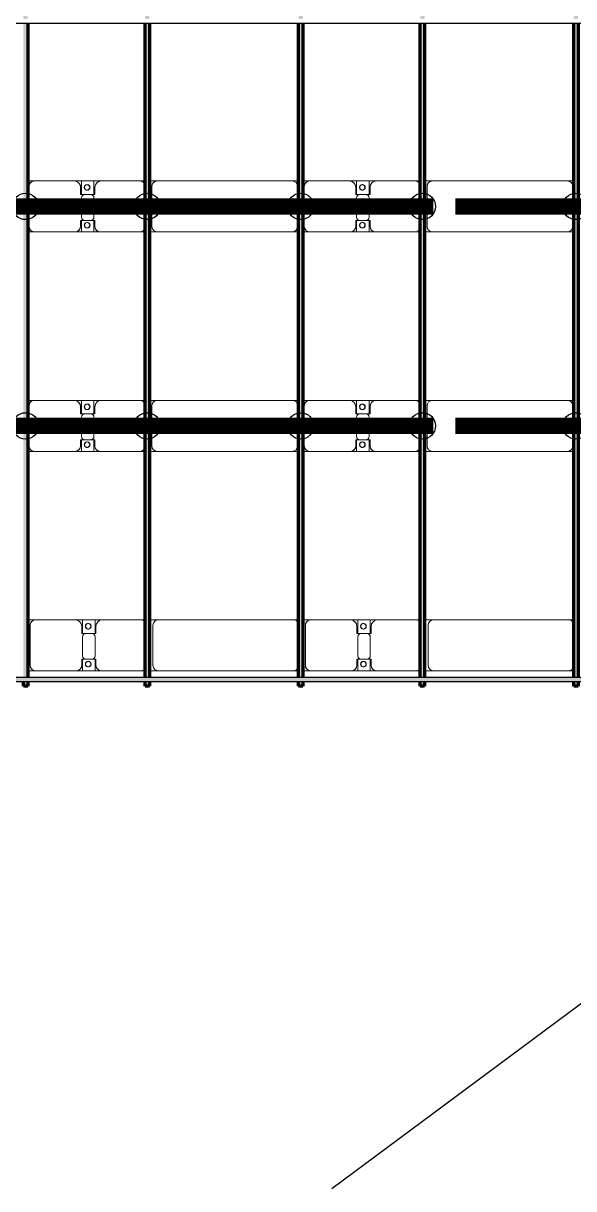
# Model space of a CAD drawing. Header units: millimetres. Extents: x -268744 to 115753, y -96240 to -10461.
# Drawn here: x -105255 to -100235, y -75268 to -64647 of the extents above; entities that cross this region are included whole.
import ezdxf

# ---------------------------------------------------------------- set-up
doc = ezdxf.new("R2010")
doc.units = ezdxf.units.MM
doc.layers.add('A-GENM', color=13, linetype='Continuous', lineweight=9)
doc.layers.add('S-BEAM', color=12, linetype='Continuous', lineweight=9)
doc.layers.add('GC-DAY NEO', color=5, linetype='Continuous')
doc.layers.add('GC-HOP 40x60 GIA CUONG', color=1, linetype='Continuous')

# ---------------------------------------------------------------- blocks, each defined once
blk = doc.blocks.new('Dầm C52 - Hộp 40x60-104813-KHUNG KẾT CẤU BÈ PIN 1')
at = {"layer": 'S-BEAM', "lineweight": 25}
blk.add_hatch(color=4, dxfattribs=at).paths.add_polyline_path([(-145811, -20), (145811, -20), (145811, 20), (-145811, 20)])
at = {"layer": 'S-BEAM', "color": 4, "lineweight": 25}
for p, q in [((-145811, 20), (145811, 20)), ((145811, -20), (-145811, -20))]:
    blk.add_line(p, q, dxfattribs=at)
blk = doc.blocks.new('Dầm C52 - Hộp 40x60-V24-KHUNG KẾT CẤU BÈ PIN 1')
at = {"layer": 'S-BEAM', "color": 4, "lineweight": 25}
blk.add_line((145811, -20), (-145811, -20), dxfattribs=at)
blk = doc.blocks.new('Dai phao do pin - DẢI PHAO ĐỠ PIN-V55-KHUNG KẾT CẤU BÈ PIN 1')
at = {"layer": 'A-GENM', "color": 7}
for p, q in [((3208, 242), (3280, 242)), ((3208, 242), (3280, 242)), ((3640, 242), (3280, 242)), ((3640, 242), (3822, 242)), ((3822, 242), (3640, 242)), ((3708, 242), (3890, 242)), ((3708, 116), (3708, 242)), ((3890, 242), (3708, 242)), ((3822, 242), (3822, 116)), ((4240, 242), (3890, 242)), ((4240, 242), (4278, 242)), ((4240, 242), (4278, 242)), ((4318, 242), (4400, 242)), ((4318, 242), (4400, 242)), ((5630, 242), (4400, 242)), ((5630, 242), (5678, 242)), ((5630, 242), (5678, 242)), ((5718, 242), (5790, 242)), ((5718, 242), (5790, 242)), ((6150, 242), (5790, 242)), ((6150, 242), (6332, 242)), ((6332, 242), (6150, 242)), ((6218, 242), (6400, 242)), ((6218, 116), (6218, 242)), ((6400, 242), (6218, 242)), ((6332, 242), (6332, 116)), ((6750, 242), (6400, 242)), ((6750, 242), (6788, 242)), ((6750, 242), (6788, 242)), ((6828, 242), (6910, 242)), ((6828, 242), (6910, 242)), ((8140, 242), (6910, 242)), ((8140, 242), (8188, 242)), ((8140, 242), (8188, 242)), ((3230, 192), (3230, -173)), ((3700, 118), (3700, 182)), ((3792, 118), (3700, 118)), ((3830, 118), (3738, 118)), ((3830, 182), (3830, 118)), ((4350, 192), (4350, -173)), ((5740, 192), (5740, -173)), ((6210, 118), (6210, 182)), ((6302, 118), (6210, 118)), ((6340, 118), (6248, 118)), ((6340, 182), (6340, 118)), ((6860, 192), (6860, -173)), ((3708, 88), (3708, -88)), ((3822, -88), (3822, 88)), ((6218, 88), (6218, -88)), ((6332, -88), (6332, 88)), ((3700, -173), (3700, -118)), ((3700, -118), (3792, -118)), ((3708, -223), (3708, -116)), ((3738, -118), (3830, -118)), ((3822, -116), (3822, -223)), ((3830, -118), (3830, -173)), ((6210, -173), (6210, -118)), ((6210, -118), (6302, -118)), ((6218, -223), (6218, -116)), ((6248, -118), (6340, -118)), ((6332, -116), (6332, -223)), ((6340, -118), (6340, -173)), ((3280, -223), (3208, -223)), ((3280, -223), (3208, -223)), ((3280, -223), (3650, -223)), ((3822, -223), (3650, -223)), ((3650, -223), (3822, -223)), ((3880, -223), (3708, -223)), ((3708, -223), (3880, -223)), ((3880, -223), (4240, -223)), ((4278, -223), (4240, -223)), ((4278, -223), (4240, -223)), ((4400, -223), (4318, -223)), ((4400, -223), (4318, -223)), ((4400, -223), (5630, -223)), ((5678, -223), (5630, -223)), ((5678, -223), (5630, -223)), ((5790, -223), (5718, -223)), ((5790, -223), (5718, -223)), ((5790, -223), (6160, -223)), ((6332, -223), (6160, -223)), ((6160, -223), (6332, -223)), ((6390, -223), (6218, -223)), ((6218, -223), (6390, -223)), ((6390, -223), (6750, -223)), ((6788, -223), (6750, -223)), ((6788, -223), (6750, -223)), ((6910, -223), (6828, -223)), ((6910, -223), (6828, -223)), ((6910, -223), (8140, -223)), ((8188, -223), (8140, -223)), ((8188, -223), (8140, -223))]:
    blk.add_line(p, q, dxfattribs=at)
for centre, radius, start, end in [((3280, 192), 50, 90, 180), ((3280, 192), 50, 105, 180), ((3640, 182), 60, 360, 90), ((3640, 182), 60, 360, 60), ((3890, 182), 60, 90, 180), ((3890, 182), 60, 120, 180), ((4240, 192), 50, 45, 90), ((4240, 192), 50, 45, 75), ((4400, 192), 50, 90, 180), ((4400, 192), 50, 150, 180), ((4400, 192), 50, 105, 135), ((5630, 192), 50, 30, 90), ((5630, 192), 50, 60, 90), ((5790, 192), 50, 90, 180), ((5790, 192), 50, 105, 180), ((6150, 182), 60, 360, 90), ((6150, 182), 60, 360, 60), ((6400, 182), 60, 90, 180), ((6400, 182), 60, 120, 180), ((6750, 192), 50, 45, 90), ((6750, 192), 50, 45, 75), ((6910, 192), 50, 90, 180), ((6910, 192), 50, 150, 180), ((6910, 192), 50, 105, 135), ((8140, 192), 50, 30, 90), ((8140, 192), 50, 60, 90), ((3738, 88), 30, 90, 180), ((3759, 183), 25, 0, 180), ((3759, 183), 25, 360, 165), ((3759, 183), 25, 180, 0), ((3761, 183), 25, 0, 180), ((3761, 183), 25, 90, 180), ((3761, 183), 25, 180, 0), ((3761, 183), 25, 180, 300), ((3759, 183), 25, 210, 360), ((3761, 183), 25, 15, 75), ((3761, 183), 25, 336.6788, 345), ((3792, 88), 30, 360, 90), ((6248, 88), 30, 90, 180), ((6269, 183), 25, 0, 180), ((6269, 183), 25, 0, 165), ((6269, 183), 25, 180, 0), ((6271, 183), 25, 0, 180), ((6271, 183), 25, 90, 180), ((6271, 183), 25, 180, 360), ((6271, 183), 25, 180, 300), ((6269, 183), 25, 210, 0), ((6271, 183), 25, 15, 75), ((6271, 183), 25, 330, 345), ((6302, 88), 30, 360, 90), ((3738, -88), 30, 180, 270), ((3792, -88), 30, 270, 360), ((6248, -88), 30, 180, 270), ((6302, -88), 30, 270, 0), ((3280, -173), 50, 180, 270), ((3280, -173), 50, 180, 255), ((3650, -173), 50, 270, 0), ((3650, -173), 50, 285, 0), ((3759, -162), 25, 0, 180), ((3759, -162), 25, 105, 165), ((3759, -162), 25, 180, 0), ((3759, -162), 25, 195, 0), ((3761, -162), 25, 0, 180), ((3761, -162), 25, 105, 180), ((3761, -162), 25, 180, 0), ((3761, -162), 25, 180, 270), ((3759, -162), 25, 0, 75), ((3761, -162), 25, 15, 75), ((3761, -162), 25, 285, 345), ((3880, -173), 50, 180, 270), ((3880, -173), 50, 180, 255), ((4240, -173), 50, 270, 315), ((4240, -173), 50, 285, 315), ((4400, -173), 50, 180, 270), ((4400, -173), 50, 180, 210), ((5630, -173), 50, 270, 330), ((5790, -173), 50, 180, 270), ((5790, -173), 50, 180, 255), ((6160, -173), 50, 270, 360), ((6160, -173), 50, 285, 360), ((6269, -162), 25, 0, 180), ((6269, -162), 25, 105, 165), ((6269, -162), 25, 180, 0), ((6269, -162), 25, 195, 0), ((6271, -162), 25, 360, 180), ((6271, -162), 25, 105, 180), ((6271, -162), 25, 180, 360), ((6271, -162), 25, 180, 270), ((6269, -162), 25, 0, 75), ((6271, -162), 25, 15, 75), ((6271, -162), 25, 285, 345), ((6390, -173), 50, 180, 270), ((6390, -173), 50, 180, 255), ((6750, -173), 50, 270, 315), ((6750, -173), 50, 285, 315), ((6910, -173), 50, 180, 270), ((6910, -173), 50, 180, 210), ((8140, -173), 50, 270, 330), ((4400, -173), 50, 240, 270), ((5630, -173), 50, 285, 300), ((6910, -173), 50, 240, 270), ((8140, -173), 50, 285, 300)]:
    blk.add_arc(centre, radius, start, end, dxfattribs=at)
blk = doc.blocks.new('Dai phao do pin - DẢI PHAO ĐỠ PIN-V56-KHUNG KẾT CẤU BÈ PIN 1')
at = {"layer": 'A-GENM', "color": 7}
for p, q in [((3218, 242), (3280, 242)), ((3218, 242), (3280, 242)), ((3640, 242), (3280, 242)), ((3640, 242), (3822, 242)), ((3822, 242), (3640, 242)), ((3708, 242), (3890, 242)), ((3708, 116), (3708, 242)), ((3890, 242), (3708, 242)), ((3822, 242), (3822, 116)), ((4240, 242), (3890, 242)), ((4240, 242), (4288, 242)), ((4240, 242), (4288, 242)), ((4328, 242), (4400, 242)), ((4328, 242), (4400, 242)), ((5630, 242), (4400, 242)), ((5630, 242), (5688, 242)), ((5630, 242), (5688, 242)), ((5728, 242), (5790, 242)), ((5728, 242), (5790, 242)), ((6150, 242), (5790, 242)), ((6150, 242), (6332, 242)), ((6332, 242), (6150, 242)), ((6218, 242), (6400, 242)), ((6218, 116), (6218, 242)), ((6400, 242), (6218, 242)), ((6332, 242), (6332, 116)), ((6750, 242), (6400, 242)), ((6750, 242), (6798, 242)), ((6750, 242), (6798, 242)), ((6838, 242), (6910, 242)), ((6838, 242), (6910, 242)), ((8140, 242), (6910, 242)), ((8140, 242), (8198, 242)), ((8140, 242), (8198, 242)), ((3230, 192), (3230, -173)), ((3700, 118), (3700, 182)), ((3792, 118), (3700, 118)), ((3830, 118), (3738, 118)), ((3830, 182), (3830, 118)), ((4350, 192), (4350, -173)), ((5680, -173), (5680, 192)), ((5740, 192), (5740, -173)), ((6210, 118), (6210, 182)), ((6302, 118), (6210, 118)), ((6340, 118), (6248, 118)), ((6340, 182), (6340, 118)), ((6860, 192), (6860, -173)), ((8190, -173), (8190, 192)), ((3708, 88), (3708, -88)), ((3822, -88), (3822, 88)), ((6218, 88), (6218, -88)), ((6332, -88), (6332, 88)), ((3700, -173), (3700, -118)), ((3700, -118), (3792, -118)), ((3708, -223), (3708, -116)), ((3738, -118), (3830, -118)), ((3822, -116), (3822, -223)), ((3830, -118), (3830, -173)), ((6210, -173), (6210, -118)), ((6210, -118), (6302, -118)), ((6218, -223), (6218, -116)), ((6248, -118), (6340, -118)), ((6332, -116), (6332, -223)), ((6340, -118), (6340, -173)), ((3280, -223), (3218, -223)), ((3280, -223), (3218, -223)), ((3280, -223), (3650, -223)), ((3822, -223), (3650, -223)), ((3650, -223), (3822, -223)), ((3880, -223), (3708, -223)), ((3708, -223), (3880, -223)), ((3880, -223), (4240, -223)), ((4288, -223), (4240, -223)), ((4288, -223), (4240, -223)), ((4400, -223), (4328, -223)), ((4400, -223), (4328, -223)), ((4400, -223), (5630, -223)), ((5688, -223), (5630, -223)), ((5688, -223), (5630, -223)), ((5790, -223), (5728, -223)), ((5790, -223), (5728, -223)), ((5790, -223), (6160, -223)), ((6332, -223), (6160, -223)), ((6160, -223), (6332, -223)), ((6390, -223), (6218, -223)), ((6218, -223), (6390, -223)), ((6390, -223), (6750, -223)), ((6798, -223), (6750, -223)), ((6798, -223), (6750, -223)), ((6910, -223), (6838, -223)), ((6910, -223), (6838, -223)), ((6910, -223), (8140, -223)), ((8198, -223), (8140, -223)), ((8198, -223), (8140, -223))]:
    blk.add_line(p, q, dxfattribs=at)
for centre, radius, start, end in [((3280, 192), 50, 90, 180), ((3280, 192), 50, 105, 180), ((3640, 182), 60, 360, 90), ((3640, 182), 60, 360, 60), ((3890, 182), 60, 90, 180), ((3890, 182), 60, 120, 180), ((4240, 192), 50, 30, 90), ((4240, 192), 50, 30, 75), ((4400, 192), 50, 90, 180), ((4400, 192), 50, 150, 180), ((4400, 192), 50, 105, 135), ((5630, 192), 50, 360, 90), ((5630, 192), 50, 60, 90), ((5630, 192), 50, 15, 30), ((5790, 192), 50, 90, 180), ((5790, 192), 50, 105, 180), ((6150, 182), 60, 360, 90), ((6150, 182), 60, 360, 60), ((6400, 182), 60, 90, 180), ((6400, 182), 60, 120, 180), ((6750, 192), 50, 30, 90), ((6750, 192), 50, 30, 75), ((6910, 192), 50, 90, 180), ((6910, 192), 50, 150, 180), ((6910, 192), 50, 105, 135), ((8140, 192), 50, 360, 90), ((8140, 192), 50, 60, 90), ((8140, 192), 50, 15, 30), ((3738, 88), 30, 90, 180), ((3759, 183), 25, 0, 180), ((3759, 183), 25, 360, 165), ((3759, 183), 25, 180, 0), ((3761, 183), 25, 0, 180), ((3761, 183), 25, 90, 180), ((3761, 183), 25, 180, 0), ((3761, 183), 25, 180, 300), ((3759, 183), 25, 210, 360), ((3761, 183), 25, 15, 75), ((3761, 183), 25, 330, 345), ((3792, 88), 30, 360, 90), ((6248, 88), 30, 90, 180), ((6269, 183), 25, 0, 180), ((6269, 183), 25, 0, 165), ((6269, 183), 25, 180, 0), ((6271, 183), 25, 0, 180), ((6271, 183), 25, 90, 180), ((6271, 183), 25, 180, 360), ((6271, 183), 25, 180, 300), ((6269, 183), 25, 210, 0), ((6271, 183), 25, 15, 75), ((6271, 183), 25, 330, 345), ((6302, 88), 30, 360, 90), ((3738, -88), 30, 180, 270), ((3792, -88), 30, 270, 360), ((6248, -88), 30, 180, 270), ((6302, -88), 30, 270, 0), ((3280, -173), 50, 180, 270), ((3280, -173), 50, 180, 255), ((3650, -173), 50, 270, 0), ((3650, -173), 50, 285, 0), ((3759, -162), 25, 0, 180), ((3759, -162), 25, 105, 165), ((3759, -162), 25, 180, 0), ((3759, -162), 25, 195, 0), ((3761, -162), 25, 0, 180), ((3761, -162), 25, 105, 180), ((3761, -162), 25, 180, 0), ((3761, -162), 25, 180, 270), ((3759, -162), 25, 0, 75), ((3761, -162), 25, 15, 75), ((3761, -162), 25, 285, 345), ((3880, -173), 50, 180, 270), ((3880, -173), 50, 180, 255), ((4240, -173), 50, 270, 330), ((4240, -173), 50, 285, 330), ((4400, -173), 50, 180, 270), ((4400, -173), 50, 180, 210), ((5630, -173), 50, 270, 360), ((5630, -173), 50, 330, 360), ((5790, -173), 50, 180, 270), ((5790, -173), 50, 180, 255), ((6160, -173), 50, 270, 360), ((6160, -173), 50, 285, 360), ((6269, -162), 25, 0, 180), ((6269, -162), 25, 105, 165), ((6269, -162), 25, 180, 0), ((6269, -162), 25, 195, 0), ((6271, -162), 25, 360, 180), ((6271, -162), 25, 105, 180), ((6271, -162), 25, 180, 360), ((6271, -162), 25, 180, 270), ((6269, -162), 25, 0, 75), ((6271, -162), 25, 15, 75), ((6271, -162), 25, 285, 345), ((6390, -173), 50, 180, 270), ((6390, -173), 50, 180, 255), ((6750, -173), 50, 270, 330), ((6750, -173), 50, 285, 330), ((6910, -173), 50, 180, 270), ((6910, -173), 50, 180, 210), ((8140, -173), 50, 270, 0), ((8140, -173), 50, 330, 360), ((4400, -173), 50, 240, 270), ((5630, -173), 50, 285, 300), ((6910, -173), 50, 240, 270), ((8140, -173), 50, 285, 300)]:
    blk.add_arc(centre, radius, start, end, dxfattribs=at)
blk = doc.blocks.new('Dai phao do pin - DẢI PHAO ĐỠ PIN-V57-KHUNG KẾT CẤU BÈ PIN 1')
at = {"layer": 'A-GENM', "color": 7}
for p, q in [((3218, 242), (3280, 242)), ((3218, 242), (3280, 242)), ((3640, 242), (3280, 242)), ((3640, 242), (3822, 242)), ((3822, 242), (3640, 242)), ((3708, 242), (3890, 242)), ((3708, 116), (3708, 242)), ((3890, 242), (3708, 242)), ((3822, 242), (3822, 116)), ((4240, 242), (3890, 242)), ((4240, 242), (4288, 242)), ((4240, 242), (4288, 242)), ((4328, 242), (4398, 242)), ((4328, 242), (4398, 242)), ((5630, 242), (4400, 242)), ((5630, 242), (5688, 242)), ((5630, 242), (5688, 242)), ((5728, 242), (5790, 242)), ((5728, 242), (5790, 242)), ((6150, 242), (5790, 242)), ((6150, 242), (6332, 242)), ((6332, 242), (6150, 242)), ((6218, 242), (6400, 242)), ((6218, 116), (6218, 242)), ((6400, 242), (6218, 242)), ((6332, 242), (6332, 116)), ((6750, 242), (6400, 242)), ((6750, 242), (6798, 242)), ((6750, 242), (6798, 242)), ((6838, 242), (6910, 242)), ((6838, 242), (6910, 242)), ((8140, 242), (6910, 242)), ((8140, 242), (8198, 242)), ((8140, 242), (8198, 242)), ((3230, 192), (3230, -173)), ((3700, 118), (3700, 182)), ((3792, 118), (3700, 118)), ((3830, 118), (3738, 118)), ((3830, 182), (3830, 118)), ((4350, 192), (4350, -173)), ((5680, -173), (5680, 192)), ((5740, 192), (5740, -173)), ((6210, 118), (6210, 182)), ((6302, 118), (6210, 118)), ((6340, 118), (6248, 118)), ((6340, 182), (6340, 118)), ((6860, 192), (6860, -173)), ((8190, -173), (8190, 192)), ((3708, 88), (3708, -88)), ((3822, -88), (3822, 88)), ((6218, 88), (6218, -88)), ((6332, -88), (6332, 88)), ((3700, -173), (3700, -118)), ((3700, -118), (3792, -118)), ((3708, -223), (3708, -116)), ((3738, -118), (3830, -118)), ((3822, -116), (3822, -223)), ((3830, -118), (3830, -173)), ((6210, -173), (6210, -118)), ((6210, -118), (6302, -118)), ((6218, -223), (6218, -116)), ((6248, -118), (6340, -118)), ((6332, -116), (6332, -223)), ((6340, -118), (6340, -173)), ((3280, -223), (3218, -223)), ((3280, -223), (3218, -223)), ((3280, -223), (3650, -223)), ((3822, -223), (3650, -223)), ((3650, -223), (3822, -223)), ((3880, -223), (3708, -223)), ((3708, -223), (3880, -223)), ((3880, -223), (4240, -223)), ((4288, -223), (4240, -223)), ((4288, -223), (4240, -223)), ((4400, -223), (4328, -223)), ((4400, -223), (4328, -223)), ((4400, -223), (5630, -223)), ((5688, -223), (5630, -223)), ((5688, -223), (5630, -223)), ((5790, -223), (5728, -223)), ((5790, -223), (5728, -223)), ((5790, -223), (6160, -223)), ((6332, -223), (6160, -223)), ((6160, -223), (6332, -223)), ((6390, -223), (6218, -223)), ((6218, -223), (6390, -223)), ((6390, -223), (6750, -223)), ((6798, -223), (6750, -223)), ((6798, -223), (6750, -223)), ((6910, -223), (6838, -223)), ((6910, -223), (6838, -223)), ((6910, -223), (8140, -223)), ((8198, -223), (8140, -223)), ((8198, -223), (8140, -223))]:
    blk.add_line(p, q, dxfattribs=at)
for centre, radius, start, end in [((3280, 192), 50, 90, 180), ((3280, 192), 50, 105, 180), ((3640, 182), 60, 360, 90), ((3640, 182), 60, 360, 60), ((3890, 182), 60, 90, 180), ((3890, 182), 60, 120, 180), ((4240, 192), 50, 30, 90), ((4240, 192), 50, 30, 75), ((4400, 192), 50, 90, 180), ((4400, 192), 50, 150, 180), ((4400, 192), 50, 105, 135), ((5630, 192), 50, 360, 90), ((5630, 192), 50, 60, 90), ((5630, 192), 50, 15, 30), ((5790, 192), 50, 90, 180), ((5790, 192), 50, 105, 180), ((6150, 182), 60, 360, 90), ((6150, 182), 60, 360, 60), ((6400, 182), 60, 90, 180), ((6400, 182), 60, 120, 180), ((6750, 192), 50, 30, 90), ((6750, 192), 50, 30, 75), ((6910, 192), 50, 90, 180), ((6910, 192), 50, 150, 180), ((6910, 192), 50, 105, 135), ((8140, 192), 50, 360, 90), ((8140, 192), 50, 60, 90), ((8140, 192), 50, 15, 30), ((3738, 88), 30, 90, 180), ((3759, 183), 25, 0, 180), ((3759, 183), 25, 360, 165), ((3759, 183), 25, 180, 0), ((3761, 183), 25, 0, 180), ((3761, 183), 25, 90, 180), ((3761, 183), 25, 180, 0), ((3761, 183), 25, 180, 300), ((3759, 183), 25, 210, 360), ((3761, 183), 25, 15, 75), ((3761, 183), 25, 330, 345), ((3792, 88), 30, 360, 90), ((6248, 88), 30, 90, 180), ((6269, 183), 25, 0, 180), ((6269, 183), 25, 0, 165), ((6269, 183), 25, 180, 0), ((6271, 183), 25, 0, 180), ((6271, 183), 25, 90, 180), ((6271, 183), 25, 180, 360), ((6271, 183), 25, 180, 300), ((6269, 183), 25, 210, 0), ((6271, 183), 25, 15, 75), ((6271, 183), 25, 330, 345), ((6302, 88), 30, 360, 90), ((3738, -88), 30, 180, 270), ((3792, -88), 30, 270, 360), ((6248, -88), 30, 180, 270), ((6302, -88), 30, 270, 0), ((3280, -173), 50, 180, 270), ((3280, -173), 50, 180, 255), ((3650, -173), 50, 270, 0), ((3650, -173), 50, 285, 0), ((3759, -162), 25, 0, 180), ((3759, -162), 25, 105, 165), ((3759, -162), 25, 180, 0), ((3759, -162), 25, 195, 0), ((3761, -162), 25, 0, 180), ((3761, -162), 25, 105, 180), ((3761, -162), 25, 180, 0), ((3761, -162), 25, 180, 270), ((3759, -162), 25, 0, 75), ((3761, -162), 25, 15, 75), ((3761, -162), 25, 285, 345), ((3880, -173), 50, 180, 270), ((3880, -173), 50, 180, 255), ((4240, -173), 50, 270, 330), ((4240, -173), 50, 285, 330), ((4400, -173), 50, 180, 270), ((4400, -173), 50, 180, 210), ((5630, -173), 50, 270, 360), ((5630, -173), 50, 330, 360), ((5790, -173), 50, 180, 270), ((5790, -173), 50, 180, 255), ((6160, -173), 50, 270, 360), ((6160, -173), 50, 285, 360), ((6269, -162), 25, 0, 180), ((6269, -162), 25, 105, 165), ((6269, -162), 25, 180, 0), ((6269, -162), 25, 195, 0), ((6271, -162), 25, 360, 180), ((6271, -162), 25, 105, 180), ((6271, -162), 25, 180, 360), ((6271, -162), 25, 180, 270), ((6269, -162), 25, 0, 75), ((6271, -162), 25, 15, 75), ((6271, -162), 25, 285, 345), ((6390, -173), 50, 180, 270), ((6390, -173), 50, 180, 255), ((6750, -173), 50, 270, 330), ((6750, -173), 50, 285, 330), ((6910, -173), 50, 180, 270), ((6910, -173), 50, 180, 210), ((8140, -173), 50, 270, 0), ((8140, -173), 50, 330, 360), ((4400, -173), 50, 240, 270), ((5630, -173), 50, 285, 300), ((6910, -173), 50, 240, 270), ((8140, -173), 50, 285, 300)]:
    blk.add_arc(centre, radius, start, end, dxfattribs=at)
blk = doc.blocks.new('Dầm C52 - Dầm C52-V20-KHUNG KẾT CẤU BÈ PIN 1')
at = {"layer": 'S-BEAM', "lineweight": 140}
h = blk.add_hatch(color=1, dxfattribs=at)
h.paths.add_polyline_path([(-25481, 20), (-25481, -20), (-25441, -20), (-25441, 20)])
h.paths.add_polyline_path([(-25401, 2), (-25401, -20), (-19441, -20), (-19443, 20), (-25401, 20)])
h.paths.add_polyline_path([(-19401, -20), (-13441, -20), (-13441, 20), (-19401, 20), (-19401, 2)])
h.paths.add_polyline_path([(-13401, 2), (-13401, -20), (-7441, -20), (-7441, 20), (-13401, 20)])
h.paths.add_polyline_path([(-7401, 20), (-7401, -20), (-1441, -20), (-1441, 20), (-6515, 20)])
h.paths.add_polyline_path([(-1401, 2), (-1401, -20), (4559, -20), (4559, 20), (-1401, 20)])
h.paths.add_polyline_path([(4599, 2), (4599, -20), (10559, -20), (10559, 20), (4599, 20)])
h.paths.add_polyline_path([(10599, 20), (10599, -20), (16559, -20), (16559, 20), (11029, 20)])
h.paths.add_polyline_path([(16599, 20), (16599, -20), (22559, -20), (22559, 20), (17493, 20)])
h.paths.add_polyline_path([(22599, 2), (22599, -20), (25259, -20), (25259, 20), (22599, 20)])
h.paths.add_polyline_path([(25299, -20), (25442, -20), (25442, 20), (25299, 20), (25299, 2)])
at = {"layer": 'S-BEAM', "color": 1, "lineweight": 140}
for p, q in [((-25481, -20), (-25481, 20)), ((-25481, 20), (-25441, 20)), ((-25445, -20), (-25481, -20)), ((-19443, -20), (-25401, -20))]:
    blk.add_line(p, q, dxfattribs=at)
blk = doc.blocks.new('Dầm C52 - Dầm C52-V1-KHUNG KẾT CẤU BÈ PIN 1')
at = {"layer": 'S-BEAM', "lineweight": 140}
h = blk.add_hatch(color=1, dxfattribs=at)
h.paths.add_polyline_path([(-25481, 20), (-25481, -20), (-25441, -20), (-25445, 20)])
h.paths.add_polyline_path([(-25401, -20), (-19441, -20), (-19443, 20), (-25401, 20)])
h.paths.add_polyline_path([(-19401, 20), (-19401, -20), (-13441, -20), (-13441, 20), (-18981, 20)])
h.paths.add_polyline_path([(-13401, -20), (-7441, -20), (-7441, 20), (-13401, 20)])
h.paths.add_polyline_path([(-7401, 20), (-7401, -20), (-1441, -20), (-1441, 20), (-6977, 20)])
h.paths.add_polyline_path([(-1401, -20), (4559, -20), (4559, 20), (-1401, 20)])
h.paths.add_polyline_path([(4599, 20), (4599, -20), (10559, -20), (10559, 20), (5027, 20)])
h.paths.add_polyline_path([(10599, -20), (16559, -20), (16559, 20), (10599, 20)])
h.paths.add_polyline_path([(16599, 20), (16599, -20), (22559, -20), (22559, 20), (17032, 20)])
h.paths.add_polyline_path([(22599, -20), (25259, -20), (25259, 20), (22599, 20)])
h.paths.add_polyline_path([(25299, -20), (25481, -20), (25481, 20), (25299, 20)])
at = {"layer": 'S-BEAM', "color": 1, "lineweight": 140}
for p, q in [((-25481, -20), (-25481, 20)), ((-25481, 20), (-25445, 20)), ((-25401, 20), (-19443, 20)), ((-25445, -20), (-25481, -20)), ((-19443, -20), (-25401, -20))]:
    blk.add_line(p, q, dxfattribs=at)
blk = doc.blocks.new('Dầm C52 - Dầm C52-102503-KHUNG KẾT CẤU BÈ PIN 1')
at = {"layer": 'S-BEAM', "lineweight": 140}
h = blk.add_hatch(color=1, dxfattribs=at)
h.paths.add_polyline_path([(-25481, 20), (-25481, -20), (-25441, -20), (-25441, 20)])
h.paths.add_polyline_path([(-25401, 20), (-25401, -20), (-19441, -20), (-19443, 20), (-24983, 20)])
h.paths.add_polyline_path([(-19401, 20), (-19401, -20), (-13441, -20), (-13441, 20), (-17596, 20)])
h.paths.add_polyline_path([(-13401, -20), (-7441, -20), (-7441, 20), (-13401, 20)])
h.paths.add_polyline_path([(-7401, -20), (-1441, -20), (-1441, 20), (-7401, 20)])
h.paths.add_polyline_path([(-1401, -20), (4559, -20), (4559, 20), (-1401, 20)])
h.paths.add_polyline_path([(4599, -20), (10559, -20), (10559, 20), (4599, 20)])
h.paths.add_polyline_path([(10599, 20), (10599, -20), (16559, -20), (16559, 20), (11953, 20)])
h.paths.add_polyline_path([(16599, -20), (22559, -20), (22559, 20), (16599, 20)])
h.paths.add_polyline_path([(22599, -20), (25259, -20), (25259, 20), (22599, 20)])
h.paths.add_polyline_path([(25299, -20), (25442, -20), (25442, 20), (25299, 20)])
at = {"layer": 'S-BEAM', "color": 1, "lineweight": 140}
for p, q in [((-25481, -20), (-25481, 20)), ((-25481, 20), (-25441, 20)), ((-25401, 20), (-19443, 20)), ((-25441, -20), (-25481, -20)), ((-19443, -20), (-25401, -20))]:
    blk.add_line(p, q, dxfattribs=at)
blk = doc.blocks.new('Dầm C52 - Dầm C52-V21-KHUNG KẾT CẤU BÈ PIN 1')
at = {"layer": 'S-BEAM', "lineweight": 140}
h = blk.add_hatch(color=1, dxfattribs=at)
h.paths.add_polyline_path([(-25481, 20), (-25481, -20), (-25441, -20), (-25445, 20)])
h.paths.add_polyline_path([(-25401, 20), (-25401, -20), (-19441, -20), (-19443, 20), (-24983, 20)])
h.paths.add_polyline_path([(-19401, 6), (-19401, -20), (-13441, -20), (-13441, 20), (-19401, 20)])
h.paths.add_polyline_path([(-13401, 6), (-13401, -20), (-7441, -20), (-7441, 20), (-13401, 20)])
h.paths.add_polyline_path([(-7401, -20), (-1441, -20), (-1441, 20), (-7401, 20), (-7401, 6)])
h.paths.add_polyline_path([(-1401, 6), (-1401, -20), (4559, -20), (4559, 20), (-1401, 20)])
h.paths.add_polyline_path([(4599, 20), (4599, -20), (10559, -20), (10559, 20), (5027, 20)])
h.paths.add_polyline_path([(10599, 6), (10599, -20), (16559, -20), (16559, 20), (10599, 20)])
h.paths.add_polyline_path([(16599, -20), (22559, -20), (22559, 20), (16599, 20), (16599, 6)])
h.paths.add_polyline_path([(22599, 6), (22599, -20), (25259, -20), (25259, 20), (22599, 20)])
h.paths.add_polyline_path([(25299, -20), (25481, -20), (25481, 20), (25299, 20), (25299, 6)])
at = {"layer": 'S-BEAM', "color": 1, "lineweight": 140}
for p, q in [((-25481, -20), (-25481, 20)), ((-25481, 20), (-25445, 20)), ((-25401, 20), (-19443, 20)), ((-25441, -20), (-25481, -20)), ((-19443, -20), (-25401, -20))]:
    blk.add_line(p, q, dxfattribs=at)
blk = doc.blocks.new('be pin 1_rvt-1-KHUNG KẾT CẤU BÈ PIN 1')
at = {"layer": 'A-GENM', "lineweight": 9}
for name, p in [('Dai phao do pin - DẢI PHAO ĐỠ PIN-V57-KHUNG KẾT CẤU BÈ PIN 1', (-108433, -66325)), ('Dai phao do pin - DẢI PHAO ĐỠ PIN-V56-KHUNG KẾT CẤU BÈ PIN 1', (-108433, -68325)), ('Dai phao do pin - DẢI PHAO ĐỠ PIN-V55-KHUNG KẾT CẤU BÈ PIN 1', (-108423, -70325))]:
    blk.add_blockref(name, p, dxfattribs=at)
at = {"layer": 'S-BEAM', "lineweight": 9, "rotation": 90.00000000032618}
for name, p in [('Dầm C52 - Dầm C52-V1-KHUNG KẾT CẤU BÈ PIN 1', (-104125, -45206)), ('Dầm C52 - Dầm C52-V21-KHUNG KẾT CẤU BÈ PIN 1', (-101615, -45206)), ('Dầm C52 - Dầm C52-V20-KHUNG KẾT CẤU BÈ PIN 1', (-105235, -45206)), ('Dầm C52 - Dầm C52-102503-KHUNG KẾT CẤU BÈ PIN 1', (-102725, -45206)), ('Dầm C52 - Dầm C52-102503-KHUNG KẾT CẤU BÈ PIN 1', (-100215, -45206))]:
    blk.add_blockref(name, p, dxfattribs=at)
at = {"layer": 'S-BEAM', "lineweight": 9}
for name, p in [('Dầm C52 - Hộp 40x60-V24-KHUNG KẾT CẤU BÈ PIN 1', (-110897, -64627)), ('Dầm C52 - Hộp 40x60-104813-KHUNG KẾT CẤU BÈ PIN 1', (-110897, -70627))]:
    blk.add_blockref(name, p, dxfattribs=at)

msp = doc.modelspace()

# ---------------------------------------------------------------- linework, layer by layer
at = {"layer": 'GC-DAY NEO'}
msp.add_line((-96015.2, -70503.2), (-102441.5, -75268), dxfattribs=at)
at = {"layer": 'GC-HOP 40x60 GIA CUONG', "const_width": 150}
for points in [[(-116315.9, -66315.6), (-101516.4, -66315.6)], [(-101316.4, -66315.6), (-86765.2, -66315.6)], [(-116315.9, -68315.6), (-101516.4, -68315.6)], [(-101316.4, -68315.6), (-86765.2, -68315.6)]]:
    msp.add_lwpolyline(points, dxfattribs=at)
at = {"layer": 'GC-HOP 40x60 GIA CUONG'}
for centre in [(-105235.5, -66315.6), (-104125.5, -66315.6), (-102725.5, -66315.6), (-101615.5, -66315.6), (-100215.5, -66315.6), (-105235.5, -68315.6), (-104125.5, -68315.6), (-102725.5, -68315.6), (-101615.5, -68315.6), (-100215.5, -68315.6)]:
    msp.add_circle(centre, 120, dxfattribs=at)

# ---------------------------------------------------------------- block references
at = {"lineweight": 5}
msp.add_blockref('be pin 1_rvt-1-KHUNG KẾT CẤU BÈ PIN 1', (0, 0), dxfattribs=at)

doc.saveas('drawing.dxf')
